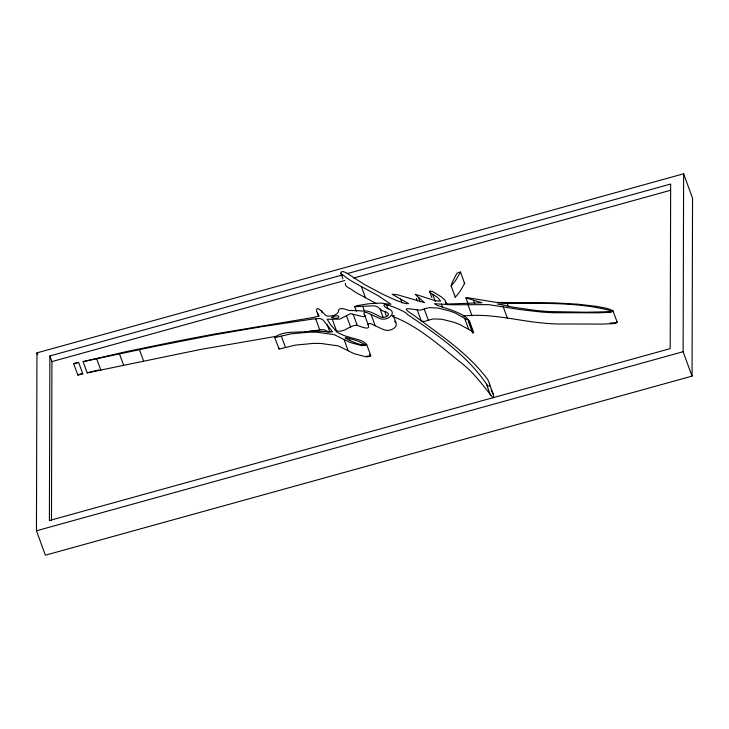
<?xml version="1.0" encoding="UTF-8"?>
<svg xmlns="http://www.w3.org/2000/svg" width="729" height="729" viewBox="0 0 729 729"><rect width="100%" height="100%" fill="white"/><g stroke="black" fill="none" stroke-linecap="round" stroke-linejoin="round"><path stroke-width="1.09" d="M36.45 530.794L36.951 352.872L683.62 173.794L692.55 198.206L692.049 376.128L45.38 555.206L36.45 530.794L683.119 351.715L683.62 173.794M342.712 274.869L49.864 355.962L49.399 520.542L670.206 348.626L670.662 184.045L347.104 273.648M51.477 520.506L51.923 361.602L49.864 355.962M369.721 354.34L370.642 356.144L366.641 356.955L354.905 353.911A116.057 54.301 -20.1 0 1 350.713 352.052L338.283 345.911L321.516 343.523A99.809 46.702 -20.1 0 0 312.686 343.459L295.218 345.118L279.125 349.109L274.751 337.636C282.806 329.927 300.293 333.226 310.973 331.057A77.556 36.295 -20.1 0 1 316.204 331.039L325.025 331.613A133.307 62.375 -20.1 0 0 327.303 331.813L332.643 331.932L322.892 319.758L320.049 318.5L313.014 319.02L262.558 326.583L212.759 335.094L153.6 346.694L83.106 361.62L125.935 351.688L176.81 341.227A1701.121 796.004 -20.1 0 1 216.185 333.745L314.363 317.288L319.001 315.83L317.306 312.55A53.335 24.959 -20.1 0 1 316.659 311.502C315.73 302.991 324.906 315.63 326.92 316.058C330.848 316.195 336.297 315.921 338.329 311.985C337.846 306.927 344.061 308.604 346.84 309.843A35.165 16.457 -20.1 0 0 349.483 310.499L356.763 310.654A24.768 11.591 -20.1 0 1 358.905 310.727L360.427 310.891A21.442 10.033 -20.1 0 0 362.523 311.11C368.637 309.971 373.922 313.707 379.198 316.258C384.32 319.794 394.134 313.78 383.992 311.347A36.04 16.867 -20.1 0 1 381.823 310.436L377.777 306.973L374.396 305.797L354.713 306.663L357.01 305.661L365.065 304.312A166.458 77.894 -20.1 0 1 370.013 303.638L380.301 303.1A92.118 43.102 -20.1 0 1 385.504 303.72L386.06 303.802A96.811 45.298 -20.1 0 0 387.609 304.011L390.917 304.23L378.178 295.701L354.403 282.715A410.591 192.128 -20.1 0 1 349.319 279.654L341.372 273.931L340.862 273.156L341.245 271.981L342.794 271.516L346.056 272.619L364.719 284.656L383.527 294.634L396.458 300.494L405.661 303.647L408.522 303.583L392.129 294.27L397.314 294.716L424.478 302.663L415.12 294.27L435.541 300.785L440.635 301.123L438.238 298.097A107.664 50.383 -20.1 0 0 436.197 296.493L432.652 294.288A24.066 11.263 -20.1 0 1 431.222 293.432L429.828 291.964L429.928 290.935L432.634 291.536L441.264 296.858L445.045 300.202L446.03 303.337L448.426 304.002L481.942 302.754L465.931 297.906L467.389 297.669L496.321 302.417L554.186 302.854L577.951 304.203L596.86 306.38L607.111 308.449L612.797 310.554L617.29 322.336L615.103 323.512L603.047 324.077L556.783 323.986A303.884 142.201 -20.1 0 1 544.973 323.229C517.554 320.96 490.653 312.841 462.915 316.058M278.87 348.909L279.107 348.18M472.501 332.798L468.382 321.553L468.893 321.097L469.503 321.152L473.631 332.424L472.51 332.852L473.64 332.479M469.512 321.243L468.401 321.607M613.162 311.064L610.984 312.249L598.919 312.814L552.655 312.723A303.884 142.201 -20.1 0 1 540.845 311.966L520.898 309.697L488.576 304.622L451.442 304.768L434.366 303.701L437.09 305.296L450.312 309.652A235.841 110.352 -20.1 0 1 456.746 312.212C462.222 314.691 469.266 317.343 469.968 324.369M73.72 363.807L78.641 362.422L82.732 373.74L77.839 375.071L73.72 363.807L75.114 363.206A10.853 5.076 -20.1 0 1 77.247 362.623M77.839 375.071L79.242 374.478A10.853 5.076 -20.1 0 1 81.366 373.886L82.769 373.713M455.361 296.284L455.306 297.259L458.751 293.094A149.317 69.866 -20.1 0 0 460.455 290.57L464.655 283.49L460.491 272.026L457.721 272.856A6.014 2.816 -20.1 0 0 456.627 273.749L452.736 281.321A86.869 40.651 -20.1 0 0 452.08 282.77L451.105 285.841L455.251 297.204M369.639 356.08L366.842 356.144M468.255 319.676L467.098 319.776L455.689 313.279A151.769 71.014 -20.1 0 0 449.009 310.782L437.737 307.993L429.6 307.665A11.354 5.313 -20.1 0 0 426.255 308.367L420.451 310.135L416.259 309.779A83.999 39.302 -20.1 0 0 413.215 309.324C397.669 306.645 412.505 313.643 416.696 317.47C441.583 335.914 468.264 353.62 487.054 378.67C488.056 379.454 491.847 387.682 487.901 386.124C467.772 355.387 436.416 334.21 406.554 313.789C407.402 312.076 377.549 299.464 385.158 307.018A44.278 20.722 -20.1 0 0 387.008 308.258C399.456 311.866 386.88 322.036 379.782 318.4A66.166 30.964 -20.1 0 1 378.296 317.853L371.097 314.554A96.046 44.943 -20.1 0 0 368.592 313.315L365.903 312.313L364.117 312.613L363.862 313.661L365.138 315.967L363.324 316.76L350.585 313.643L339.75 319.12L327.148 319.266L330.62 324.706L337.345 332.47L344.033 335.55A151.003 70.658 -20.1 0 0 348.899 337.017C354.731 339.149 362.504 339.596 366.687 344.498L365.338 345.455L361.466 345.601L350.786 342.648A116.057 54.301 -20.1 0 1 346.594 340.78L334.155 334.647L317.397 332.26A99.809 46.702 -20.1 0 0 308.567 332.196L291.099 333.846L274.751 337.636M493.542 397.587L493.515 394.881L489.396 383.609M345.364 283.253C344.498 287.108 351.269 288.511 353.447 290.917A410.591 192.128 -20.1 0 0 358.522 293.978L376.629 303.701M83.088 361.611L87.216 372.874L98.98 369.913M335.24 330.383C343.523 333.982 349.51 324.988 356.763 325.28C358.823 325.69 369.977 330.948 368.61 325.963L364.482 314.691M616.096 322.582L610.137 323.093M472.228 331.349L459.817 324.551A151.769 71.014 -20.1 0 0 453.128 322.045L441.865 319.266L433.728 318.938A11.354 5.313 -20.1 0 0 430.383 319.639L424.971 321.334L421.389 321.234L417.261 309.962M51.923 361.602L344.781 280.501M353.556 278.068L670.534 190.287M276.628 336.26L199.828 349.601L87.225 372.883M77.247 362.623L78.586 362.413M304.695 331.977L307.583 331.567M309.515 331.294C315.347 331.75 323.485 326.802 328.196 332.196M493.159 397.861C483.491 386.288 474.05 372.71 461.585 363.151C439.833 345.974 418.555 326.091 392.266 316.295M507.174 303.483L497.324 303.957L512.924 307.155L534.011 310.235A296.967 138.957 -20.1 0 0 549.739 311.584L586.517 312.222L610.465 311.675L611.822 310.955C577.842 301.815 542.075 303.51 507.174 303.483L508.304 306.554M464.045 283.116L464.619 283.289M394.116 315.52L392.649 315.384M349.182 338.365C337.29 335.222 355.943 343.368 357.748 343.724A54.73 25.606 -20.1 0 0 360.326 344.416L365.511 344.817L359.898 341.919A164.326 76.891 -20.1 0 0 355.397 340.206L349.182 338.365L349.929 340.416M368.209 325.416C367.006 322.646 371.526 323.594 372.719 324.578A96.046 44.943 -20.1 0 1 375.216 325.817L382.415 329.116A66.166 30.964 -20.1 0 0 383.91 329.663C388.949 332.515 400.759 326.811 394.589 321.261M616.524 321.553L617.29 322.336M451.133 285.941L454.632 281.831A149.317 69.866 -20.1 0 0 456.327 279.307L460.491 272.026M491.173 389.942L493.515 394.881M683.119 351.715L692.049 376.128M503.247 306.854L507.375 318.117M473.568 300.394L474.688 303.464M465.931 297.906L467.991 303.537M467.927 304.604L472.046 315.867M470.314 325.307L472.374 330.939M464.555 318.126L468.683 329.39M486.498 384.274L490.617 395.537M445.638 301.779L446.759 304.859M441.355 304.057L442.476 307.137M432.652 294.288L435.277 301.46M429.828 291.964L431.887 297.596M424.251 309.041L428.37 320.304M418.546 297.569L420.041 301.66M416.377 298.179L417.407 300.995M400.576 299.008L402.071 303.1M393.788 316.769L395.856 322.409M386.57 304.868L388.065 308.968M384.784 311.602L386.652 316.723M380.101 309.224L383.099 317.416M361.374 286.479L365.493 297.751M371.097 314.554L375.216 325.817M362.76 306.408L364.637 311.529M354.677 306.599L356.399 311.292M340.862 273.156L342.922 278.788M366.687 344.498L370.815 355.761M353.109 314.172L357.237 325.435M346.503 315.857L350.622 327.121M344.015 339.395L348.143 350.667M332.269 319.238L336.388 330.51M327.248 324.797L329.873 331.968M321.334 310.609L322.081 312.659M317.306 312.55L318.801 316.65M315.657 318.719L319.776 329.982M281.339 336.151L285.458 347.414M139.476 349.71L143.595 360.983M119.52 354.048L123.638 365.311M96.711 358.868L100.83 370.141M36.951 352.872L37.635 354.75M331.713 317.288C339.905 321.225 342.384 312.44 331.713 317.288"/></g></svg>
